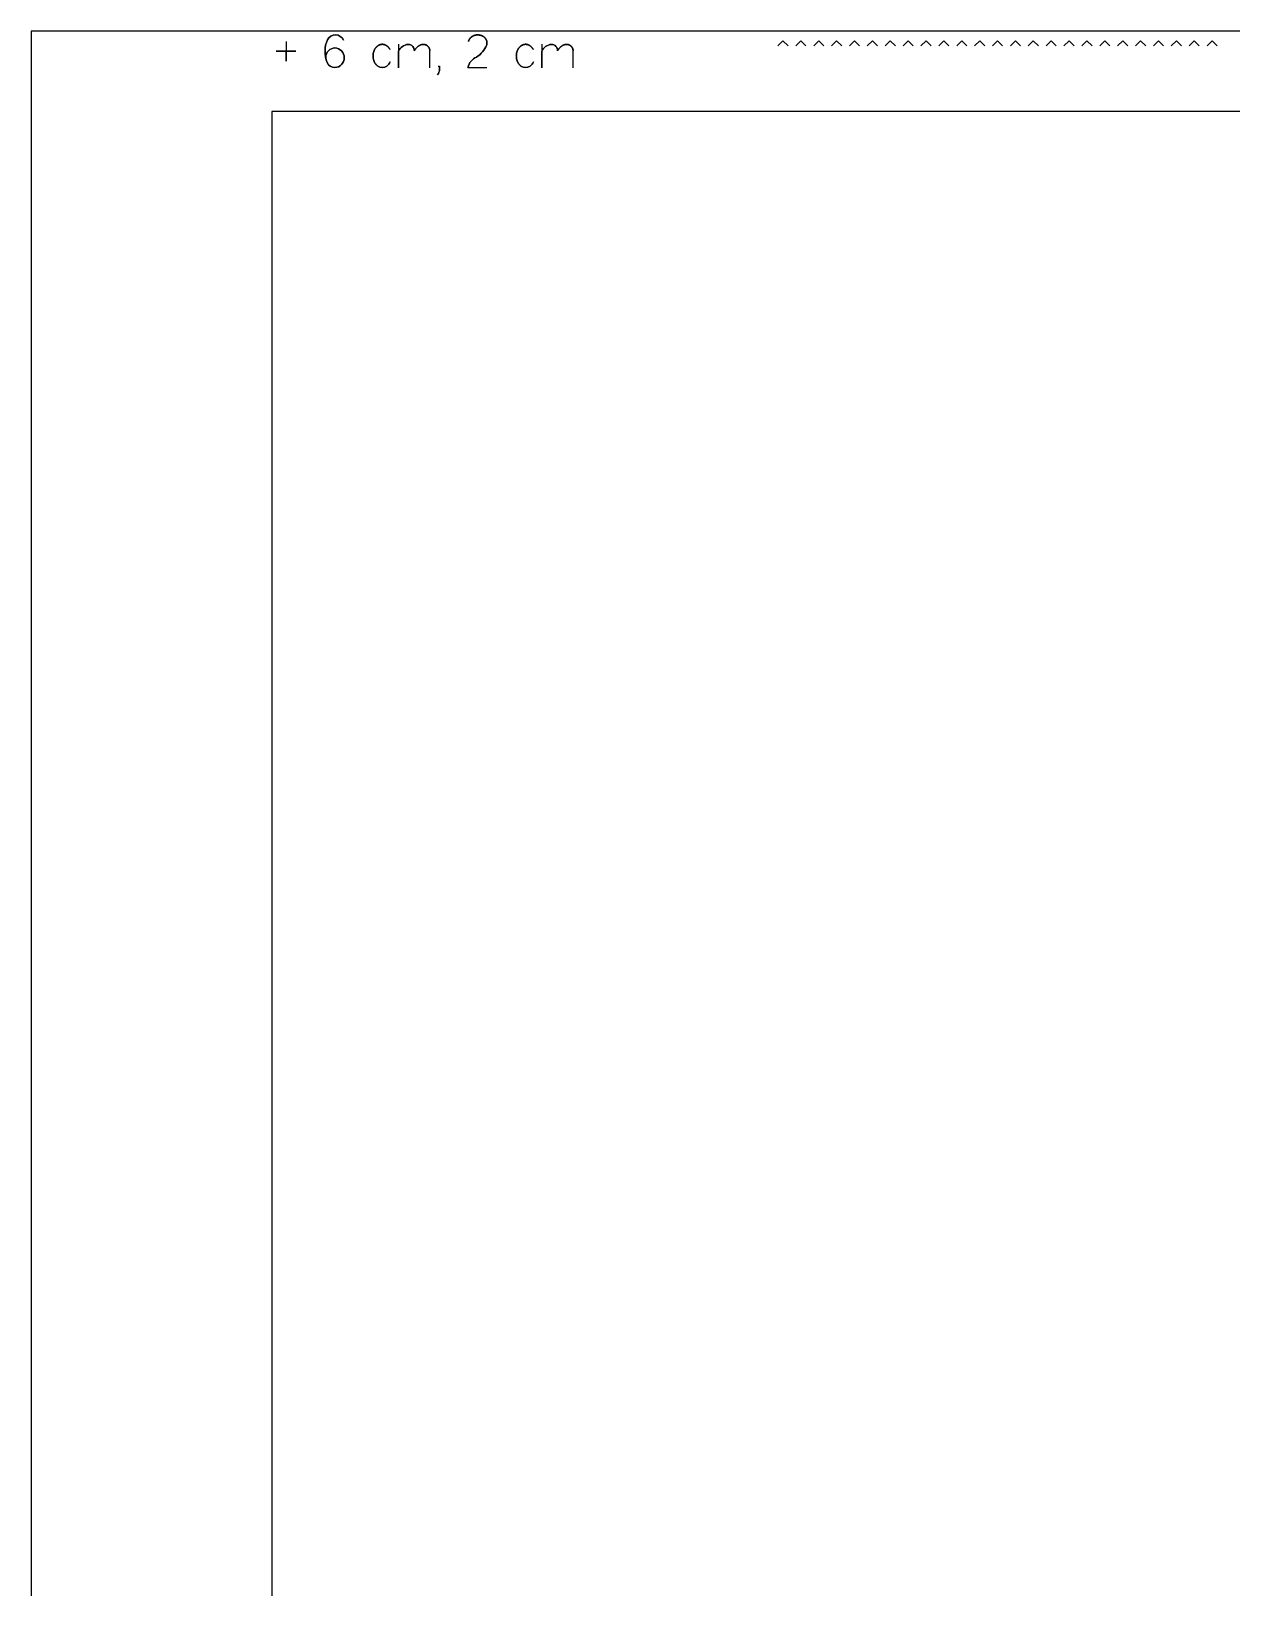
# Model space of a CAD drawing. Extents: x 0 to 595, y -390 to 0.
# Drawn here: x 0 to 299.2, y -390 to 0 of the extents above; entities that cross this region are included whole.
import ezdxf

# ---------------------------------------------------------------- set-up
doc = ezdxf.new("R2010")
doc.units = 0
doc.layers.add('CUT', color=1, linetype='CONTINUOUS')
doc.layers.add('VECTOR_ENGRAVE', color=5, linetype='CONTINUOUS')

msp = doc.modelspace()

# ---------------------------------------------------------------- linework, layer by layer
at = {"layer": 'CUT'}
msp.add_lwpolyline([(595, -20), (60, -20), (60, -390)], dxfattribs=at)
at = {"layer": 'VECTOR_ENGRAVE'}
msp.add_line((108.83, -9), (113.6, -9), dxfattribs=at)
for points in [[(595, 0), (0, 0), (0, -390)], [(63.51, -2.51), (63.51, -4.98), (61.04, -4.98), (63.51, -4.98), (63.51, -7.45), (63.51, -4.98), (65.98, -4.98), (63.51, -4.98)], [(99.35, -9.11), (99.35, -4.86), (99.35, -4.82), (99.35, -4.78), (99.34, -4.74), (99.34, -4.7), (99.34, -4.67), (99.33, -4.63), (99.32, -4.59), (99.32, -4.55), (99.31, -4.51), (99.3, -4.47), (99.29, -4.44), (99.28, -4.4), (99.27, -4.36), (99.25, -4.32), (99.24, -4.29), (99.22, -4.25), (99.21, -4.22), (99.19, -4.18), (99.17, -4.14), (99.15, -4.11), (99.14, -4.08), (99.12, -4.04), (99.1, -4.01), (99.07, -3.98), (99.05, -3.95), (99.03, -3.92), (99.01, -3.89), (98.98, -3.86), (98.96, -3.83), (98.93, -3.8), (98.91, -3.77), (98.88, -3.74), (98.85, -3.72), (98.82, -3.69), (98.8, -3.66), (98.77, -3.64), (98.74, -3.62), (98.71, -3.59), (98.67, -3.57), (98.64, -3.55), (98.61, -3.53), (98.58, -3.5), (98.54, -3.48), (98.51, -3.47), (98.47, -3.45), (98.44, -3.43), (98.4, -3.41), (98.37, -3.39), (98.33, -3.38), (98.29, -3.36), (98.25, -3.35), (98.21, -3.34), (98.17, -3.32), (98.13, -3.31), (98.09, -3.3), (98.05, -3.3), (98.01, -3.29), (97.97, -3.28), (97.93, -3.28), (97.89, -3.27), (97.85, -3.27), (97.8, -3.26), (97.76, -3.26), (97.71, -3.26), (97.67, -3.26), (97.63, -3.26), (97.59, -3.27), (97.55, -3.27), (97.51, -3.28), (97.47, -3.28), (97.43, -3.29), (97.39, -3.3), (97.35, -3.3), (97.3, -3.31), (97.26, -3.32), (97.22, -3.34), (97.18, -3.35), (97.14, -3.36), (97.1, -3.38), (97.06, -3.39), (96.98, -3.43), (96.9, -3.47), (96.83, -3.5), (96.75, -3.55), (96.67, -3.59), (96.6, -3.64), (96.52, -3.69), (96.45, -3.74), (96.38, -3.8), (96.31, -3.86), (96.24, -3.91), (96.17, -3.98), (96.11, -4.04), (96.04, -4.1), (95.98, -4.17), (95.92, -4.24), (95.86, -4.31), (95.8, -4.38), (95.75, -4.45), (95.7, -4.52), (95.65, -4.59), (95.6, -4.66), (95.55, -4.73), (95.51, -4.81), (95.55, -4.73), (95.6, -4.66), (95.65, -4.59), (95.7, -4.52), (95.75, -4.45), (95.8, -4.38), (95.86, -4.31), (95.92, -4.24), (95.98, -4.17), (96.04, -4.1), (96.11, -4.04), (96.17, -3.98), (96.24, -3.91), (96.31, -3.86), (96.38, -3.8), (96.45, -3.74), (96.52, -3.69), (96.6, -3.64), (96.67, -3.59), (96.75, -3.55), (96.83, -3.5), (96.9, -3.47), (96.98, -3.43), (97.06, -3.39), (97.1, -3.38), (97.14, -3.36), (97.18, -3.35), (97.22, -3.34), (97.26, -3.32), (97.3, -3.31), (97.35, -3.3), (97.39, -3.3), (97.43, -3.29), (97.47, -3.28), (97.51, -3.28), (97.55, -3.27), (97.59, -3.27), (97.63, -3.26), (97.67, -3.26), (97.71, -3.26), (97.76, -3.26), (97.8, -3.26), (97.85, -3.27), (97.89, -3.27), (97.93, -3.28), (97.97, -3.28), (98.01, -3.29), (98.05, -3.3), (98.09, -3.3), (98.13, -3.31), (98.17, -3.32), (98.21, -3.34), (98.25, -3.35), (98.29, -3.36), (98.33, -3.38), (98.37, -3.39), (98.4, -3.41), (98.44, -3.43), (98.47, -3.45), (98.51, -3.47), (98.54, -3.48), (98.58, -3.5), (98.61, -3.53), (98.64, -3.55), (98.67, -3.57), (98.71, -3.59), (98.74, -3.62), (98.77, -3.64), (98.8, -3.66), (98.82, -3.69), (98.85, -3.72), (98.88, -3.74), (98.91, -3.77), (98.93, -3.8), (98.96, -3.83), (98.98, -3.86), (99.01, -3.89), (99.03, -3.92), (99.05, -3.95), (99.07, -3.98), (99.1, -4.01), (99.12, -4.04), (99.14, -4.08), (99.15, -4.11), (99.17, -4.14), (99.19, -4.18), (99.21, -4.22), (99.22, -4.25), (99.24, -4.29), (99.25, -4.32), (99.27, -4.36), (99.28, -4.4), (99.29, -4.44), (99.3, -4.47), (99.31, -4.51), (99.32, -4.55), (99.32, -4.59), (99.33, -4.63), (99.34, -4.67), (99.34, -4.7), (99.34, -4.74), (99.35, -4.78), (99.35, -4.82), (99.35, -4.86)], [(135.06, -9.11), (135.06, -4.86), (135.06, -4.82), (135.06, -4.78), (135.06, -4.74), (135.06, -4.7), (135.05, -4.67), (135.05, -4.63), (135.04, -4.59), (135.03, -4.55), (135.02, -4.51), (135.01, -4.47), (135, -4.44), (134.99, -4.4), (134.98, -4.36), (134.97, -4.32), (134.95, -4.29), (134.94, -4.25), (134.92, -4.22), (134.9, -4.18), (134.89, -4.14), (134.87, -4.11), (134.85, -4.08), (134.83, -4.04), (134.81, -4.01), (134.79, -3.98), (134.77, -3.95), (134.74, -3.92), (134.72, -3.89), (134.7, -3.86), (134.67, -3.83), (134.65, -3.8), (134.62, -3.77), (134.59, -3.74), (134.57, -3.72), (134.54, -3.69), (134.51, -3.66), (134.48, -3.64), (134.45, -3.62), (134.42, -3.59), (134.39, -3.57), (134.36, -3.55), (134.32, -3.53), (134.29, -3.5), (134.26, -3.48), (134.22, -3.47), (134.19, -3.45), (134.15, -3.43), (134.12, -3.41), (134.08, -3.39), (134.04, -3.38), (134, -3.36), (133.97, -3.35), (133.93, -3.34), (133.89, -3.32), (133.85, -3.31), (133.81, -3.3), (133.77, -3.3), (133.73, -3.29), (133.69, -3.28), (133.64, -3.28), (133.6, -3.27), (133.56, -3.27), (133.52, -3.26), (133.47, -3.26), (133.43, -3.26), (133.39, -3.26), (133.35, -3.26), (133.3, -3.27), (133.26, -3.27), (133.22, -3.28), (133.18, -3.28), (133.14, -3.29), (133.1, -3.3), (133.06, -3.3), (133.02, -3.31), (132.98, -3.32), (132.94, -3.34), (132.9, -3.35), (132.86, -3.36), (132.82, -3.38), (132.78, -3.39), (132.7, -3.43), (132.62, -3.47), (132.54, -3.5), (132.46, -3.55), (132.39, -3.59), (132.31, -3.64), (132.24, -3.69), (132.17, -3.74), (132.09, -3.8), (132.02, -3.86), (131.95, -3.91), (131.89, -3.98), (131.82, -4.04), (131.76, -4.1), (131.7, -4.17), (131.63, -4.24), (131.58, -4.31), (131.52, -4.38), (131.46, -4.45), (131.41, -4.52), (131.36, -4.59), (131.31, -4.66), (131.27, -4.73), (131.22, -4.81), (131.27, -4.73), (131.31, -4.66), (131.36, -4.59), (131.41, -4.52), (131.46, -4.45), (131.52, -4.38), (131.58, -4.31), (131.63, -4.24), (131.7, -4.17), (131.76, -4.1), (131.82, -4.04), (131.89, -3.98), (131.95, -3.91), (132.02, -3.86), (132.09, -3.8), (132.17, -3.74), (132.24, -3.69), (132.31, -3.64), (132.39, -3.59), (132.46, -3.55), (132.54, -3.5), (132.62, -3.47), (132.7, -3.43), (132.78, -3.39), (132.82, -3.38), (132.86, -3.36), (132.9, -3.35), (132.94, -3.34), (132.98, -3.32), (133.02, -3.31), (133.06, -3.3), (133.1, -3.3), (133.14, -3.29), (133.18, -3.28), (133.22, -3.28), (133.26, -3.27), (133.3, -3.27), (133.35, -3.26), (133.39, -3.26), (133.43, -3.26), (133.47, -3.26), (133.52, -3.26), (133.56, -3.27), (133.6, -3.27), (133.64, -3.28), (133.69, -3.28), (133.73, -3.29), (133.77, -3.3), (133.81, -3.3), (133.85, -3.31), (133.89, -3.32), (133.93, -3.34), (133.97, -3.35), (134, -3.36), (134.04, -3.38), (134.08, -3.39), (134.12, -3.41), (134.15, -3.43), (134.19, -3.45), (134.22, -3.47), (134.26, -3.48), (134.29, -3.5), (134.32, -3.53), (134.36, -3.55), (134.39, -3.57), (134.42, -3.59), (134.45, -3.62), (134.48, -3.64), (134.51, -3.66), (134.54, -3.69), (134.57, -3.72), (134.59, -3.74), (134.62, -3.77), (134.65, -3.8), (134.67, -3.83), (134.7, -3.86), (134.72, -3.89), (134.74, -3.92), (134.77, -3.95), (134.79, -3.98), (134.81, -4.01), (134.83, -4.04), (134.85, -4.08), (134.87, -4.11), (134.89, -4.14), (134.9, -4.18), (134.92, -4.22), (134.94, -4.25), (134.95, -4.29), (134.97, -4.32), (134.98, -4.36), (134.99, -4.4), (135, -4.44), (135.01, -4.47), (135.02, -4.51), (135.03, -4.55), (135.04, -4.59), (135.05, -4.63), (135.05, -4.67), (135.06, -4.7), (135.06, -4.74), (135.06, -4.78), (135.06, -4.82), (135.06, -4.86)], [(186.12, -3.63), (187.39, -2.36), (188.66, -3.63), (187.39, -2.36)], [(190.58, -3.63), (191.85, -2.36), (193.12, -3.63), (191.85, -2.36)], [(195.04, -3.63), (196.31, -2.36), (197.57, -3.63), (196.31, -2.36)], [(199.49, -3.63), (200.76, -2.36), (202.03, -3.63), (200.76, -2.36)], [(203.95, -3.63), (205.22, -2.36), (206.49, -3.63), (205.22, -2.36)], [(208.41, -3.63), (209.68, -2.36), (210.95, -3.63), (209.68, -2.36)], [(212.87, -3.63), (214.13, -2.36), (215.4, -3.63), (214.13, -2.36)], [(217.32, -3.63), (218.59, -2.36), (219.86, -3.63), (218.59, -2.36)], [(221.78, -3.63), (223.05, -2.36), (224.32, -3.63), (223.05, -2.36)], [(226.24, -3.63), (227.51, -2.36), (228.77, -3.63), (227.51, -2.36)], [(230.69, -3.63), (231.96, -2.36), (233.23, -3.63), (231.96, -2.36)], [(235.15, -3.63), (236.42, -2.36), (237.69, -3.63), (236.42, -2.36)], [(239.61, -3.63), (240.88, -2.36), (242.15, -3.63), (240.88, -2.36)], [(244.07, -3.63), (245.33, -2.36), (246.6, -3.63), (245.33, -2.36)], [(248.52, -3.63), (249.79, -2.36), (251.06, -3.63), (249.79, -2.36)], [(252.98, -3.63), (254.25, -2.36), (255.52, -3.63), (254.25, -2.36)], [(257.44, -3.63), (258.71, -2.36), (259.97, -3.63), (258.71, -2.36)], [(261.89, -3.63), (263.16, -2.36), (264.43, -3.63), (263.16, -2.36)], [(266.35, -3.63), (267.62, -2.36), (268.89, -3.63), (267.62, -2.36)], [(270.81, -3.63), (272.08, -2.36), (273.35, -3.63), (272.08, -2.36)], [(275.27, -3.63), (276.53, -2.36), (277.8, -3.63), (276.53, -2.36)], [(279.72, -3.63), (280.99, -2.36), (282.26, -3.63), (280.99, -2.36)], [(284.18, -3.63), (285.45, -2.36), (286.72, -3.63), (285.45, -2.36)], [(288.64, -3.63), (289.91, -2.36), (291.17, -3.63), (289.91, -2.36)], [(293.09, -3.63), (294.36, -2.36), (295.63, -3.63), (294.36, -2.36)]]:
    msp.add_lwpolyline(points, dxfattribs=at)
for points in [[(77.85, -2.18, 0.612721), (73.83, -2.1, 0.198243), (73.74, -7.81), (73.75, -7.82, 0.290871), (75.7, -9.06, 0.932868), (75.71, -4.12, 0.408574), (73.43, -6.55, -0.408574), (75.71, -4.12, -0.932868), (75.7, -9.06, -0.290871), (73.75, -7.82), (73.74, -7.81, -0.198243), (73.83, -2.1, -0.612721)], [(89.39, -4.52), (89.36, -4.45), (89.32, -4.39), (89.28, -4.33), (89.25, -4.27), (89.2, -4.21), (89.16, -4.15), (89.12, -4.09), (89.07, -4.04), (89.02, -3.98), (88.98, -3.93), (88.93, -3.88), (88.87, -3.83), (88.82, -3.78), (88.77, -3.73), (88.71, -3.68), (88.65, -3.64), (88.62, -3.62), (88.59, -3.59), (88.55, -3.57), (88.52, -3.55), (88.48, -3.53), (88.45, -3.51), (88.42, -3.49), (88.38, -3.47), (88.35, -3.45), (88.31, -3.44), (88.28, -3.42), (88.24, -3.4), (88.21, -3.39), (88.17, -3.37), (88.14, -3.36), (88.1, -3.35), (88.06, -3.34), (88.03, -3.33), (87.99, -3.32), (87.95, -3.31), (87.92, -3.3), (87.88, -3.29), (87.84, -3.28), (87.8, -3.28), (87.77, -3.27), (87.73, -3.27), (87.69, -3.26), (87.65, -3.26), (87.61, -3.25), (87.58, -3.25), (87.54, -3.25), (87.5, -3.25), (87.46, -3.25), (87.42, -3.25), (87.38, -3.25), (87.34, -3.26), (87.31, -3.26), (87.27, -3.27), (87.23, -3.27), (87.19, -3.28), (87.16, -3.28), (87.12, -3.29), (87.08, -3.3), (87.05, -3.31), (87.01, -3.32), (86.97, -3.33), (86.94, -3.34), (86.9, -3.35), (86.87, -3.36), (86.83, -3.37), (86.8, -3.39), (86.76, -3.4), (86.73, -3.42), (86.69, -3.44), (86.66, -3.45), (86.62, -3.47), (86.59, -3.49), (86.55, -3.51), (86.52, -3.53), (86.49, -3.55), (86.45, -3.57), (86.42, -3.59), (86.39, -3.62), (86.35, -3.64), (86.29, -3.69), (86.22, -3.74), (86.16, -3.8), (86.1, -3.86), (86.04, -3.92), (85.98, -3.98), (85.93, -4.04), (85.87, -4.11), (85.82, -4.17), (85.77, -4.24), (85.72, -4.31), (85.68, -4.39), (85.63, -4.46), (85.59, -4.54), (85.55, -4.62), (85.51, -4.7), (85.47, -4.79), (85.44, -4.87), (85.4, -4.96), (85.37, -5.05), (85.35, -5.13), (85.32, -5.22), (85.3, -5.31), (85.28, -5.4), (85.26, -5.49), (85.24, -5.59), (85.23, -5.68), (85.22, -5.77), (85.21, -5.87), (85.2, -5.96), (85.2, -6.06), (85.2, -6.15), (85.2, -6.25), (85.2, -6.35), (85.21, -6.45), (85.22, -6.54), (85.23, -6.63), (85.24, -6.73), (85.26, -6.82), (85.28, -6.91), (85.3, -7), (85.32, -7.09), (85.35, -7.18), (85.37, -7.27), (85.4, -7.35), (85.44, -7.44), (85.47, -7.52), (85.51, -7.61), (85.55, -7.69), (85.59, -7.77), (85.63, -7.85), (85.68, -7.92), (85.72, -7.99), (85.77, -8.07), (85.82, -8.14), (85.87, -8.2), (85.93, -8.27), (85.98, -8.33), (86.04, -8.39), (86.1, -8.45), (86.16, -8.51), (86.22, -8.56), (86.29, -8.62), (86.35, -8.67, 0.338316), (88.65, -8.67, 0.122976), (89.49, -7.62, -0.122976), (88.65, -8.67, -0.338316), (86.35, -8.67), (86.29, -8.62), (86.22, -8.56), (86.16, -8.51), (86.1, -8.45), (86.04, -8.39), (85.98, -8.33), (85.93, -8.27), (85.87, -8.2), (85.82, -8.14), (85.77, -8.07), (85.72, -7.99), (85.68, -7.92), (85.63, -7.85), (85.59, -7.77), (85.55, -7.69), (85.51, -7.61), (85.47, -7.52), (85.44, -7.44), (85.4, -7.35), (85.37, -7.27), (85.35, -7.18), (85.32, -7.09), (85.3, -7), (85.28, -6.91), (85.26, -6.82), (85.24, -6.73), (85.23, -6.63), (85.22, -6.54), (85.21, -6.45), (85.2, -6.35), (85.2, -6.25), (85.2, -6.15), (85.2, -6.06), (85.2, -5.96), (85.21, -5.87), (85.22, -5.77), (85.23, -5.68), (85.24, -5.59), (85.26, -5.49), (85.28, -5.4), (85.3, -5.31), (85.32, -5.22), (85.35, -5.13), (85.37, -5.05), (85.4, -4.96), (85.44, -4.87), (85.47, -4.79), (85.51, -4.7), (85.55, -4.62), (85.59, -4.54), (85.63, -4.46), (85.68, -4.39), (85.72, -4.31), (85.77, -4.24), (85.82, -4.17), (85.87, -4.11), (85.93, -4.04), (85.98, -3.98), (86.04, -3.92), (86.1, -3.86), (86.16, -3.8), (86.22, -3.74), (86.29, -3.69), (86.35, -3.64), (86.39, -3.62), (86.42, -3.59), (86.45, -3.57), (86.49, -3.55), (86.52, -3.53), (86.55, -3.51), (86.59, -3.49), (86.62, -3.47), (86.66, -3.45), (86.69, -3.44), (86.73, -3.42), (86.76, -3.4), (86.8, -3.39), (86.83, -3.37), (86.87, -3.36), (86.9, -3.35), (86.94, -3.34), (86.97, -3.33), (87.01, -3.32), (87.05, -3.31), (87.08, -3.3), (87.12, -3.29), (87.16, -3.28), (87.19, -3.28), (87.23, -3.27), (87.27, -3.27), (87.31, -3.26), (87.34, -3.26), (87.38, -3.25), (87.42, -3.25), (87.46, -3.25), (87.5, -3.25), (87.54, -3.25), (87.58, -3.25), (87.61, -3.25), (87.65, -3.26), (87.69, -3.26), (87.73, -3.27), (87.77, -3.27), (87.8, -3.28), (87.84, -3.28), (87.88, -3.29), (87.92, -3.3), (87.95, -3.31), (87.99, -3.32), (88.03, -3.33), (88.06, -3.34), (88.1, -3.35), (88.14, -3.36), (88.17, -3.37), (88.21, -3.39), (88.24, -3.4), (88.28, -3.42), (88.31, -3.44), (88.35, -3.45), (88.38, -3.47), (88.42, -3.49), (88.45, -3.51), (88.48, -3.53), (88.52, -3.55), (88.55, -3.57), (88.59, -3.59), (88.62, -3.62), (88.65, -3.64), (88.71, -3.68), (88.77, -3.73), (88.82, -3.78), (88.87, -3.83), (88.93, -3.88), (88.98, -3.93), (89.02, -3.98), (89.07, -4.04), (89.12, -4.09), (89.16, -4.15), (89.2, -4.21), (89.25, -4.27), (89.28, -4.33), (89.32, -4.39), (89.36, -4.45)], [(108.83, -9, -0.215536), (110.96, -6.41, 0.176055), (113.52, -3.39), (113.54, -3.33), (113.55, -3.27), (113.56, -3.24), (113.56, -3.21), (113.57, -3.18), (113.57, -3.15), (113.58, -3.11), (113.58, -3.08), (113.58, -3.02), (113.59, -2.96), (113.59, -2.9), (113.59, -2.84), (113.59, -2.79), (113.58, -2.74), (113.58, -2.69), (113.57, -2.64), (113.56, -2.59), (113.55, -2.54), (113.54, -2.49), (113.53, -2.44), (113.52, -2.39), (113.5, -2.34), (113.49, -2.29), (113.47, -2.24), (113.45, -2.2), (113.43, -2.15), (113.41, -2.1), (113.39, -2.06), (113.36, -2.01), (113.34, -1.97), (113.31, -1.92), (113.29, -1.88), (113.26, -1.84), (113.23, -1.8), (113.2, -1.76), (113.17, -1.72), (113.14, -1.68), (113.1, -1.64), (113.07, -1.61), (113.03, -1.57), (113, -1.54), (112.96, -1.5), (112.92, -1.47), (112.88, -1.44), (112.84, -1.4), (112.8, -1.37), (112.76, -1.34), (112.71, -1.31), (112.67, -1.29), (112.62, -1.26), (112.58, -1.23), (112.53, -1.21), (112.48, -1.18), (112.44, -1.16), (112.39, -1.14), (112.34, -1.11), (112.29, -1.09), (112.24, -1.07), (112.18, -1.05), (112.13, -1.03), (112.08, -1.02), (112.02, -1), (111.97, -0.98), (111.91, -0.97), (111.86, -0.96), (111.8, -0.95), (111.75, -0.94), (111.69, -0.93), (111.63, -0.92), (111.57, -0.91), (111.52, -0.91), (111.46, -0.9), (111.4, -0.9), (111.34, -0.9), (111.28, -0.9), (111.23, -0.9), (111.18, -0.9), (111.13, -0.9), (111.08, -0.9), (111.03, -0.91), (110.98, -0.91), (110.94, -0.92), (110.89, -0.93), (110.84, -0.93), (110.79, -0.94), (110.75, -0.95), (110.7, -0.96), (110.65, -0.97), (110.61, -0.98), (110.56, -1), (110.51, -1.01), (110.47, -1.03), (110.42, -1.04), (110.38, -1.06), (110.34, -1.07), (110.29, -1.09), (110.25, -1.11), (110.21, -1.13), (110.16, -1.15), (110.12, -1.17), (110.08, -1.19), (110.04, -1.21), (110, -1.23), (109.96, -1.26), (109.92, -1.28), (109.88, -1.31), (109.85, -1.33), (109.81, -1.36), (109.77, -1.38), (109.73, -1.41), (109.7, -1.44), (109.66, -1.47), (109.63, -1.5), (109.6, -1.53), (109.56, -1.56), (109.53, -1.59), (109.5, -1.62), (109.47, -1.66), (109.44, -1.69), (109.41, -1.73), (109.38, -1.76), (109.35, -1.8), (109.32, -1.83), (109.29, -1.87), (109.27, -1.91), (109.24, -1.95), (109.22, -1.99), (109.19, -2.03), (109.17, -2.07), (109.15, -2.11), (109.13, -2.15), (109.11, -2.19), (109.09, -2.24), (109.08, -2.28), (109.06, -2.33), (109.04, -2.37), (109.03, -2.42), (109.02, -2.46), (109.01, -2.51), (109.02, -2.46), (109.03, -2.42), (109.04, -2.37), (109.06, -2.33), (109.08, -2.28), (109.09, -2.24), (109.11, -2.19), (109.13, -2.15), (109.15, -2.11), (109.17, -2.07), (109.19, -2.03), (109.22, -1.99), (109.24, -1.95), (109.27, -1.91), (109.29, -1.87), (109.32, -1.83), (109.35, -1.8), (109.38, -1.76), (109.41, -1.73), (109.44, -1.69), (109.47, -1.66), (109.5, -1.62), (109.53, -1.59), (109.56, -1.56), (109.6, -1.53), (109.63, -1.5), (109.66, -1.47), (109.7, -1.44), (109.73, -1.41), (109.77, -1.38), (109.81, -1.36), (109.85, -1.33), (109.88, -1.31), (109.92, -1.28), (109.96, -1.26), (110, -1.23), (110.04, -1.21), (110.08, -1.19), (110.12, -1.17), (110.16, -1.15), (110.21, -1.13), (110.25, -1.11), (110.29, -1.09), (110.34, -1.07), (110.38, -1.06), (110.42, -1.04), (110.47, -1.03), (110.51, -1.01), (110.56, -1), (110.61, -0.98), (110.65, -0.97), (110.7, -0.96), (110.75, -0.95), (110.79, -0.94), (110.84, -0.93), (110.89, -0.93), (110.94, -0.92), (110.98, -0.91), (111.03, -0.91), (111.08, -0.9), (111.13, -0.9), (111.18, -0.9), (111.23, -0.9), (111.28, -0.9), (111.34, -0.9), (111.4, -0.9), (111.46, -0.9), (111.52, -0.91), (111.57, -0.91), (111.63, -0.92), (111.69, -0.93), (111.75, -0.94), (111.8, -0.95), (111.86, -0.96), (111.91, -0.97), (111.97, -0.98), (112.02, -1), (112.08, -1.02), (112.13, -1.03), (112.18, -1.05), (112.24, -1.07), (112.29, -1.09), (112.34, -1.11), (112.39, -1.14), (112.44, -1.16), (112.48, -1.18), (112.53, -1.21), (112.58, -1.23), (112.62, -1.26), (112.67, -1.29), (112.71, -1.31), (112.76, -1.34), (112.8, -1.37), (112.84, -1.4), (112.88, -1.44), (112.92, -1.47), (112.96, -1.5), (113, -1.54), (113.03, -1.57), (113.07, -1.61), (113.1, -1.64), (113.14, -1.68), (113.17, -1.72), (113.2, -1.76), (113.23, -1.8), (113.26, -1.84), (113.29, -1.88), (113.31, -1.92), (113.34, -1.97), (113.36, -2.01), (113.39, -2.06), (113.41, -2.1), (113.43, -2.15), (113.45, -2.2), (113.47, -2.24), (113.49, -2.29), (113.5, -2.34), (113.52, -2.39), (113.53, -2.44), (113.54, -2.49), (113.55, -2.54), (113.56, -2.59), (113.57, -2.64), (113.58, -2.69), (113.58, -2.74), (113.59, -2.79), (113.59, -2.84), (113.59, -2.9), (113.59, -2.96), (113.58, -3.02), (113.58, -3.08), (113.58, -3.11), (113.57, -3.15), (113.57, -3.18), (113.56, -3.21), (113.56, -3.24), (113.55, -3.27), (113.54, -3.33), (113.52, -3.39, -0.176055), (110.96, -6.41, 0.215536)], [(125.11, -4.52), (125.07, -4.45), (125.04, -4.39), (125, -4.33), (124.96, -4.27), (124.92, -4.21), (124.88, -4.15), (124.83, -4.09), (124.79, -4.04), (124.74, -3.98), (124.69, -3.93), (124.64, -3.88), (124.59, -3.83), (124.53, -3.78), (124.48, -3.73), (124.42, -3.68), (124.37, -3.64), (124.33, -3.62), (124.3, -3.59), (124.27, -3.57), (124.23, -3.55), (124.2, -3.53), (124.16, -3.51), (124.13, -3.49), (124.1, -3.47), (124.06, -3.45), (124.03, -3.44), (123.99, -3.42), (123.96, -3.4), (123.92, -3.39), (123.89, -3.37), (123.85, -3.36), (123.81, -3.35), (123.78, -3.34), (123.74, -3.33), (123.71, -3.32), (123.67, -3.31), (123.63, -3.3), (123.59, -3.29), (123.56, -3.28), (123.52, -3.28), (123.48, -3.27), (123.44, -3.27), (123.41, -3.26), (123.37, -3.26), (123.33, -3.25), (123.29, -3.25), (123.25, -3.25), (123.21, -3.25), (123.17, -3.25), (123.13, -3.25), (123.1, -3.25), (123.06, -3.26), (123.02, -3.26), (122.98, -3.27), (122.95, -3.27), (122.91, -3.28), (122.87, -3.28), (122.83, -3.29), (122.8, -3.3), (122.76, -3.31), (122.73, -3.32), (122.69, -3.33), (122.65, -3.34), (122.62, -3.35), (122.58, -3.36), (122.55, -3.37), (122.51, -3.39), (122.48, -3.4), (122.44, -3.42), (122.41, -3.44), (122.37, -3.45), (122.34, -3.47), (122.3, -3.49), (122.27, -3.51), (122.24, -3.53), (122.2, -3.55), (122.17, -3.57), (122.13, -3.59), (122.1, -3.62), (122.07, -3.64), (122, -3.69), (121.94, -3.74), (121.88, -3.8), (121.81, -3.86), (121.76, -3.92), (121.7, -3.98), (121.64, -4.04), (121.59, -4.11), (121.54, -4.17), (121.49, -4.24), (121.44, -4.31), (121.39, -4.39), (121.35, -4.46), (121.3, -4.54), (121.26, -4.62), (121.22, -4.7), (121.19, -4.79), (121.15, -4.87), (121.12, -4.96), (121.09, -5.05), (121.06, -5.13), (121.03, -5.22), (121.01, -5.31), (120.99, -5.4), (120.97, -5.49), (120.96, -5.59), (120.94, -5.68), (120.93, -5.77), (120.93, -5.87), (120.92, -5.96), (120.92, -6.06), (120.91, -6.15), (120.92, -6.25), (120.92, -6.35), (120.93, -6.45), (120.93, -6.54), (120.94, -6.63), (120.96, -6.73), (120.97, -6.82), (120.99, -6.91), (121.01, -7), (121.03, -7.09), (121.06, -7.18), (121.09, -7.27), (121.12, -7.35), (121.15, -7.44), (121.19, -7.52), (121.22, -7.61), (121.26, -7.69), (121.3, -7.77), (121.35, -7.85), (121.39, -7.92), (121.44, -7.99), (121.49, -8.07), (121.54, -8.14), (121.59, -8.2), (121.64, -8.27), (121.7, -8.33), (121.76, -8.39), (121.81, -8.45), (121.88, -8.51), (121.94, -8.56), (122, -8.62), (122.07, -8.67, 0.338316), (124.37, -8.67, 0.122976), (125.2, -7.62, -0.122976), (124.37, -8.67, -0.338316), (122.07, -8.67), (122, -8.62), (121.94, -8.56), (121.88, -8.51), (121.81, -8.45), (121.76, -8.39), (121.7, -8.33), (121.64, -8.27), (121.59, -8.2), (121.54, -8.14), (121.49, -8.07), (121.44, -7.99), (121.39, -7.92), (121.35, -7.85), (121.3, -7.77), (121.26, -7.69), (121.22, -7.61), (121.19, -7.52), (121.15, -7.44), (121.12, -7.35), (121.09, -7.27), (121.06, -7.18), (121.03, -7.09), (121.01, -7), (120.99, -6.91), (120.97, -6.82), (120.96, -6.73), (120.94, -6.63), (120.93, -6.54), (120.93, -6.45), (120.92, -6.35), (120.92, -6.25), (120.91, -6.15), (120.92, -6.06), (120.92, -5.96), (120.93, -5.87), (120.93, -5.77), (120.94, -5.68), (120.96, -5.59), (120.97, -5.49), (120.99, -5.4), (121.01, -5.31), (121.03, -5.22), (121.06, -5.13), (121.09, -5.05), (121.12, -4.96), (121.15, -4.87), (121.19, -4.79), (121.22, -4.7), (121.26, -4.62), (121.3, -4.54), (121.35, -4.46), (121.39, -4.39), (121.44, -4.31), (121.49, -4.24), (121.54, -4.17), (121.59, -4.11), (121.64, -4.04), (121.7, -3.98), (121.76, -3.92), (121.81, -3.86), (121.88, -3.8), (121.94, -3.74), (122, -3.69), (122.07, -3.64), (122.1, -3.62), (122.13, -3.59), (122.17, -3.57), (122.2, -3.55), (122.24, -3.53), (122.27, -3.51), (122.3, -3.49), (122.34, -3.47), (122.37, -3.45), (122.41, -3.44), (122.44, -3.42), (122.48, -3.4), (122.51, -3.39), (122.55, -3.37), (122.58, -3.36), (122.62, -3.35), (122.65, -3.34), (122.69, -3.33), (122.73, -3.32), (122.76, -3.31), (122.8, -3.3), (122.83, -3.29), (122.87, -3.28), (122.91, -3.28), (122.95, -3.27), (122.98, -3.27), (123.02, -3.26), (123.06, -3.26), (123.1, -3.25), (123.13, -3.25), (123.17, -3.25), (123.21, -3.25), (123.25, -3.25), (123.29, -3.25), (123.33, -3.25), (123.37, -3.26), (123.41, -3.26), (123.44, -3.27), (123.48, -3.27), (123.52, -3.28), (123.56, -3.28), (123.59, -3.29), (123.63, -3.3), (123.67, -3.31), (123.71, -3.32), (123.74, -3.33), (123.78, -3.34), (123.81, -3.35), (123.85, -3.36), (123.89, -3.37), (123.92, -3.39), (123.96, -3.4), (123.99, -3.42), (124.03, -3.44), (124.06, -3.45), (124.1, -3.47), (124.13, -3.49), (124.16, -3.51), (124.2, -3.53), (124.23, -3.55), (124.27, -3.57), (124.3, -3.59), (124.33, -3.62), (124.37, -3.64), (124.42, -3.68), (124.48, -3.73), (124.53, -3.78), (124.59, -3.83), (124.64, -3.88), (124.69, -3.93), (124.74, -3.98), (124.79, -4.04), (124.83, -4.09), (124.88, -4.15), (124.92, -4.21), (124.96, -4.27), (125, -4.33), (125.04, -4.39), (125.07, -4.45)]]:
    msp.add_lwpolyline(points, format="xyb", close=True, dxfattribs=at)
for points in [[(91.53, -3.25), (91.53, -9.11), (91.53, -4.98, -0.274977), (93.94, -3.27, -0.208771), (95.09, -3.79, -0.18494), (95.5, -4.89)], [(95.5, -4.89, 0.18494), (95.09, -3.79, 0.208771), (93.94, -3.27, 0.274977), (91.53, -4.98)], [(127.25, -3.25), (127.25, -9.11), (127.25, -4.98, -0.274977), (129.66, -3.27, -0.208771), (130.8, -3.79, -0.18494), (131.21, -4.89)], [(131.21, -4.89, 0.18494), (130.8, -3.79, 0.208771), (129.66, -3.27, 0.274977), (127.25, -4.98)], [(101.41, -8.71), (101.75, -8.71), (101.75, -9.46, -0.176572), (101.27, -10.86, 0.176572), (101.75, -9.46), (101.75, -8.71)]]:
    msp.add_lwpolyline(points, format="xyb", dxfattribs=at)

doc.saveas('drawing.dxf')
